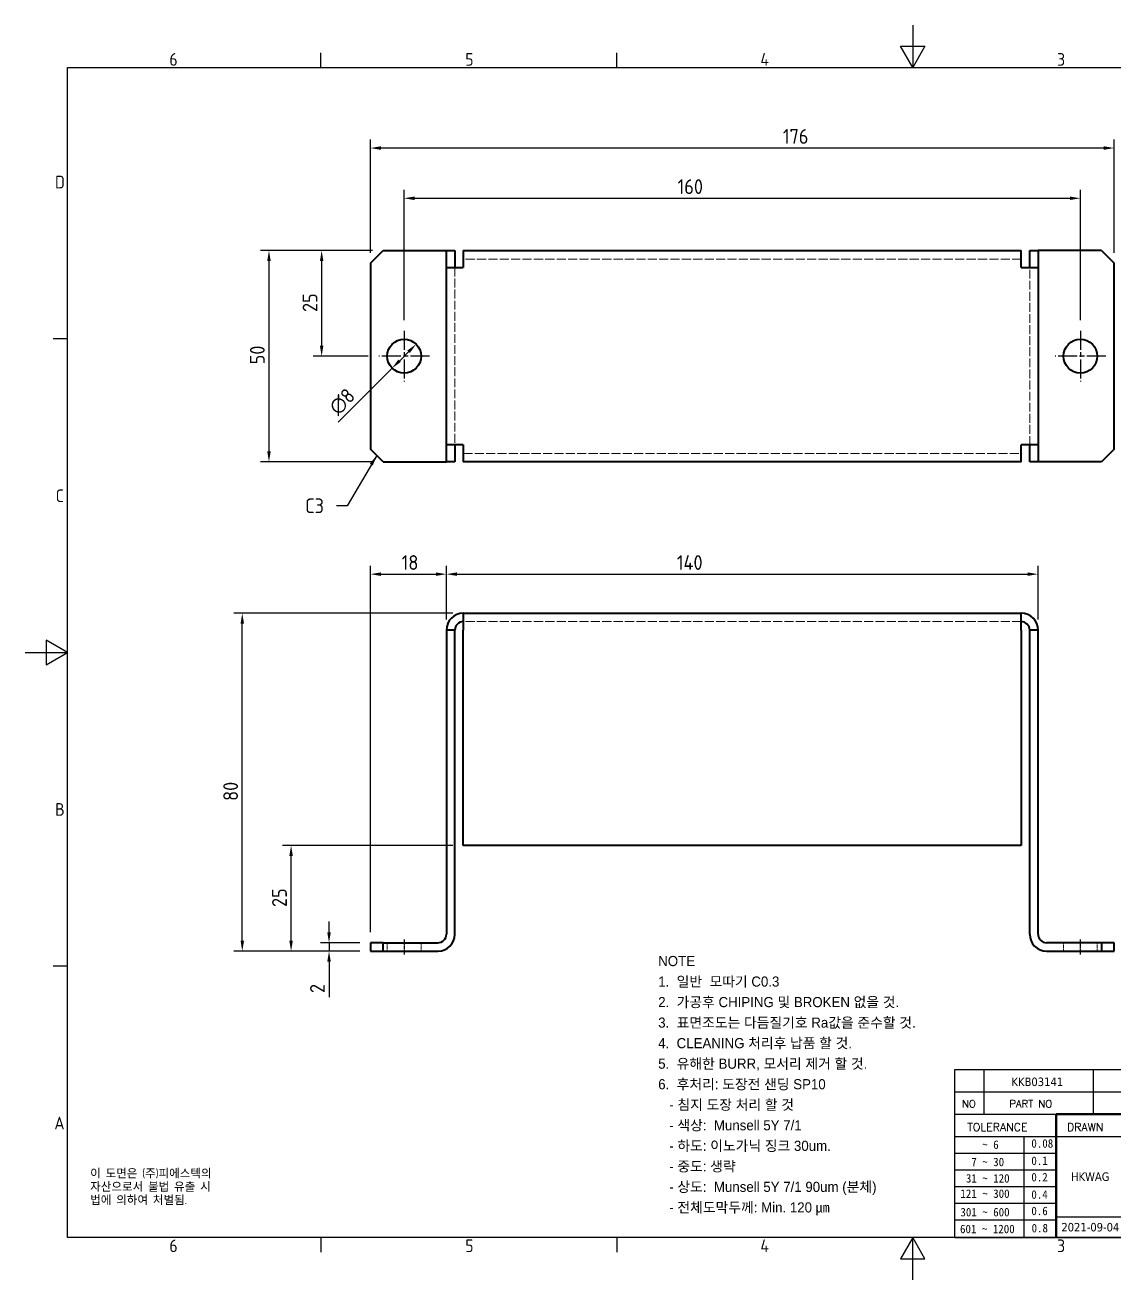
# Model space of a CAD drawing. Header units: millimetres. Extents: x 0 to 420, y 0 to 297.
# Drawn here: x 0 to 257.8, y 0 to 297 of the extents above; entities that cross this region are included whole.
import ezdxf
from ezdxf.enums import TextEntityAlignment as Align

# ---------------------------------------------------------------- set-up
doc = ezdxf.new("R2010")
doc.units = ezdxf.units.MM
doc.linetypes.add('CHAIN', pattern=[0.3543, 0.2362, -0.0295, 0.0591, -0.0295])
doc.linetypes.add('DASHED', pattern=[0.2067, 0.1654, -0.0413])
doc.layers.get('0').update_dxf_attribs({"color": 3, "lineweight": 25})
for name, color, linetype, lineweight in [('가려진 것(ISO)', 2, 'DASHED', 18), ('가시적인 것(ISO)', 3, 'Continuous', 40), ('경계(ISO)', 7, 'Continuous', 25), ('기호(ISO)', 5, 'Continuous', 25), ('제목(ISO)', 5, 'Continuous', 50), ('중심 표식(ISO)', 1, 'Continuous', 25), ('중심선(ISO)', 1, 'Continuous', 25), ('치수(ISO)', 2, 'Continuous', 25), ('해치(ISO)', 7, 'Continuous', 18)]:
    doc.layers.add(name, color=color, linetype=linetype, lineweight=lineweight)
doc.styles.add('HAN_291', font='')
doc.styles.add('HAN_370', font='', dxfattribs={"width": 2})
doc.styles.add('ISO Proportional', font='arial.ttf')
doc.styles.add('RC_284', font='ROMANC.shx')
doc.styles.add('RC_287', font='ROMANC.shx')
doc.styles.add('RC_292', font='ROMANC.shx')
doc.styles.add('ROMANT_294', font='romant.shx')
doc.styles.add('문자 텍스트_M2B', font='isocp.shx')
doc.styles.add('문자 텍스트_PSTEK_POSCO', font='isocp.shx')
doc.styles.add('치수 텍스트_PSTEK_POSCO', font='isocp.shx')
doc.styles.add('텍스트 스타일198', font='tahoma.ttf')
doc.styles.add('텍스트 스타일333', font='ROMANC.shx', dxfattribs={"width": 0.8})
doc.styles.get('HAN_291').set_extended_font_data('GulimChe')
doc.styles.get('HAN_370').set_extended_font_data('GulimChe')
doc.dimstyles.new('치수_PSTEK_POSCO', dxfattribs={"dimtxt": 3.5, "dimasz": 2.5, "dimexe": 2, "dimexo": 2.5, "dimgap": 1, "dimtad": 1, "dimrnd": 1e-08, "dimdsep": 46, "dimtxsty": '치수 텍스트_PSTEK_POSCO', "dimcen": 0.09, "dimdle": 10, "dimclrd": 7, "dimclre": 7, "dimclrt": 2, "dimadec": 1, "dimazin": 2, "dimtfac": 1, "dimtmove": 0, "dimatfit": 3, "dimfxl": 0, "dimtolj": 1, "dimlwd": -1, "dimlwe": -1, "dimarcsym": 0})
doc.dimstyles.new('치수_PSTEK_POSCO$7', dxfattribs={"dimtxt": 3.5, "dimasz": 2.5, "dimexe": 2, "dimexo": 2.5, "dimgap": 1, "dimtad": 1, "dimrnd": 1e-08, "dimdsep": 46, "dimtxsty": '치수 텍스트_PSTEK_POSCO', "dimcen": 0.09, "dimdle": 10, "dimclrd": 7, "dimclre": 7, "dimclrt": 2, "dimadec": 1, "dimazin": 2, "dimtfac": 1, "dimtmove": 0, "dimatfit": 3, "dimfxl": 0, "dimtolj": 1, "dimlwd": -1, "dimlwe": -1, "dimarcsym": 0})

# ---------------------------------------------------------------- blocks, each defined once
blk = doc.blocks.new('경계 Default Border')
at = {"layer": '경계(ISO)'}
for p, q in [((70, 287), (70, 290.4)), ((140, 287), (140, 290.4)), ((10, 222.75), (6.6, 222.75)), ((10, 74.25), (6.6, 74.25)), ((70, 10), (70, 6.6)), ((140, 10), (140, 6.6))]:
    blk.add_line(p, q, dxfattribs=at)
at = {"layer": '경계(ISO)', "flags": 128}
for points in [[(210, 297), (210, 287), (207.11, 292), (212.89, 292), (210, 287)], [(10, 10), (10, 287), (410, 287), (410, 10), (10, 10)], [(0, 148.5), (10, 148.5), (5, 151.39), (5, 145.61), (10, 148.5)], [(210, 0), (210, 10), (207.11, 5), (212.89, 5), (210, 10)]]:
    blk.add_lwpolyline(points, dxfattribs=at)
at = {"layer": '경계(ISO)', "color": 2, "char_height": 3, "attachment_point": 7, "style": '문자 텍스트_M2B'}
for s, insert in [('6', (34.14, 287.37)), ('5', (104.14, 287.37)), ('4', (173.97, 287.4)), ('3', (244.17, 287.37)), ('D', (7.08, 258.35)), ('C', (7.24, 184.1)), ('B', (7.08, 109.85)), ('A', (6.91, 35.62)), ('6', (34.14, 6.57)), ('5', (104.14, 6.57)), ('4', (173.97, 6.6)), ('3', (244.17, 6.57))]:
    blk.add_mtext(s, dxfattribs=dict(at, insert=insert))
blk = doc.blocks.new('제목 블록 PSTEK')
for color, points in [(252, [(317.22, 17.06), (322.03, 21.63), (322.28, 21.94), (317.05, 16.98), (318.75, 16.19), (316, 12.72), (316.34, 13), (318.92, 16.27)]), (5, [(321.62, 17.42), (319.53, 18.25), (322.45, 22.02), (317.22, 17.06), (318.92, 16.27), (316.17, 12.8)]), (1, [(324.48, 19.61), (325.24, 19.61), (325.24, 20.26), (321.23, 20.26), (321.23, 19.61), (321.98, 19.61), (321.98, 15.34), (324.48, 15.34)]), (252, [(321.98, 19.61), (321.4, 19.61), (321.4, 19.46), (321.98, 19.46)]), (252, [(324.66, 19.46), (325.42, 19.46), (325.42, 20.11), (325.24, 20.11), (325.24, 19.61), (324.48, 19.61), (324.48, 15.34), (322.16, 15.34), (322.16, 15.19), (324.66, 15.19)]), (1, [(329.23, 20.26), (325.66, 20.26), (325.66, 15.34), (329.36, 15.34), (329.36, 15.99), (328.11, 15.99), (328.11, 17.56), (329.23, 17.56), (329.23, 18.26), (328.11, 18.26), (328.11, 19.61), (329.23, 19.61)]), (252, [(328.29, 19.46), (329.41, 19.46), (329.41, 20.11), (329.23, 20.11), (329.23, 19.61), (328.11, 19.61), (328.11, 18.26), (328.29, 18.26)]), (252, [(328.29, 17.42), (329.41, 17.42), (329.41, 18.11), (329.23, 18.11), (329.23, 17.56), (328.11, 17.56), (328.11, 15.99), (328.29, 15.99)]), (1, [(332.33, 20.26), (329.86, 20.26), (329.86, 15.34), (332.33, 15.34), (332.33, 17.43), (333.07, 15.34), (335.49, 15.34), (334.25, 19.31), (335.44, 20.26), (334.31, 20.26), (332.33, 19)]), (252, [(332.51, 20.11), (332.33, 20.11), (332.33, 19), (332.51, 19.11)]), (252, [(335.62, 20.11), (335.25, 20.11), (334.25, 19.31), (335.49, 15.34), (333.2, 15.34), (333.25, 15.19), (335.66, 15.19), (334.43, 19.16)]), (252, [(329.54, 15.85), (329.36, 15.85), (329.36, 15.34), (325.83, 15.34), (325.83, 15.19), (329.54, 15.19)]), (252, [(332.51, 16.93), (332.33, 17.43), (332.33, 15.34), (330.04, 15.34), (330.04, 15.19), (332.51, 15.19)])]:
    blk.add_hatch(color=color).paths.add_polyline_path(points)
h = blk.add_hatch(color=1)
edge = h.paths.add_edge_path(flags=0)
edge.add_line((314.22, 19.61), (314.22, 17))
edge.add_line((314.22, 17), (314.35, 17))
edge.add_arc((314.35, 17.65), 0.651, 270, 360)
edge.add_line((315, 17.65), (315, 18.96))
edge.add_arc((314.35, 18.96), 0.651, 0, 90)
edge.add_line((314.35, 19.61), (314.22, 19.61))
edge = h.paths.add_edge_path()
edge.add_arc((314.98, 18.29), 1.97, 270, 450)
edge.add_line((314.98, 20.26), (311.77, 20.26))
edge.add_line((311.77, 20.26), (311.77, 15.34))
edge.add_line((311.77, 15.34), (314.22, 15.34))
edge.add_line((314.22, 15.34), (314.22, 16.32))
edge.add_line((314.22, 16.32), (314.98, 16.32))
h = blk.add_hatch(color=252)
edge = h.paths.add_edge_path()
edge.add_arc((314.98, 18.29), 1.97, 270, 406.8279)
edge.add_arc((315.16, 18.14), 1.97, -90, 53.561, ccw=False)
edge.add_line((315.16, 16.17), (314.4, 16.17))
edge.add_line((314.4, 16.17), (314.4, 15.19))
edge.add_line((314.4, 15.19), (311.94, 15.19))
edge.add_line((311.94, 15.19), (311.94, 15.34))
edge.add_line((311.94, 15.34), (314.22, 15.34))
edge.add_line((314.22, 15.34), (314.22, 16.32))
edge.add_line((314.22, 16.32), (314.98, 16.32))
h = blk.add_hatch(color=252)
edge = h.paths.add_edge_path()
edge.add_line((314.4, 19.46), (314.53, 19.46))
edge.add_arc((314.53, 18.81), 0.651, 60.4189, 90, ccw=False)
edge.add_arc((314.35, 18.96), 0.651, 39.9699, 90)
edge.add_line((314.35, 19.61), (314.22, 19.61))
edge.add_line((314.22, 19.61), (314.22, 17))
edge.add_line((314.22, 17), (314.35, 17))
edge.add_arc((314.35, 17.65), 0.651, 270, 274.6931)
edge.add_line((314.4, 17), (314.4, 19.46))
at = {"layer": '해치(ISO)', "true_color": 0x27d1fc}
h = blk.add_hatch(color=140, dxfattribs=at)
edge = h.paths.add_edge_path()
edge.add_ellipse((330.37, 20.16), major_axis=(9.1, 0), ratio=0.40699, start_angle=301.3098, end_angle=507.7437)
edge.add_ellipse((331.53, 20.46), major_axis=(-9.82, 0), ratio=0.39426, start_angle=111.5121, end_angle=334.4703, ccw=False)
edge.add_line((335.14, 16.86), (335.1, 16.99))
at = {"color": 180}
for p, q in [((182.48, 11.79), (182.48, 51.57)), ((182.48, 51.57), (372.48, 51.57)), ((189.27, 51.57), (189.27, 41.01)), ((215.22, 41.01), (215.22, 51.57)), ((280.88, 51.57), (280.88, 41.01)), ((310.09, 51.57), (310.09, 41.01)), ((316.9, 51.57), (316.9, 41.01)), ((338.46, 51.57), (338.46, 41.01)), ((372.48, 51.57), (372.48, 11.79)), ((182.48, 46.29), (372.48, 46.29)), ((182.48, 41.01), (206.45, 41.01)), ((222.94, 11.79), (222.94, 41.01)), ((239.43, 11.79), (239.43, 41.01)), ((255.92, 11.79), (255.92, 41.01)), ((268.69, 41.01), (268.69, 30.45)), ((280.88, 41.01), (280.88, 25.17)), ((310.09, 41.01), (310.09, 11.79)), ((182.48, 35.73), (206.45, 35.73)), ((198.86, 12.03), (198.86, 35.73)), ((206.45, 35.73), (372.48, 35.73)), ((182.48, 31.78), (206.45, 31.78)), ((255.92, 30.45), (372.48, 30.45)), ((182.48, 27.83), (206.45, 27.83)), ((182.48, 23.88), (206.45, 23.88)), ((255.92, 25.17), (372.48, 25.17)), ((268.69, 25.17), (268.69, 11.79)), ((182.48, 19.93), (206.45, 19.93)), ((255.92, 19.89), (310.09, 19.89)), ((182.48, 15.98), (206.45, 15.98)), ((206.45, 16.74), (255.92, 16.74)), ((182.48, 11.79), (372.48, 11.79))]:
    blk.add_line(p, q, dxfattribs=at)
at = {"color": 7, "lineweight": 50}
for p, q in [((206.45, 11.79), (206.45, 41.01)), ((206.45, 41.01), (372.48, 41.01))]:
    blk.add_line(p, q, dxfattribs=at)
at = {"color": 7}
for p, q in [((322.28, 21.94), (317.05, 16.98)), ((322.45, 22.02), (317.22, 17.06)), ((317.22, 17.06), (322.03, 21.63)), ((319.53, 18.25), (322.45, 22.02)), ((322.03, 21.63), (322.28, 21.94)), ((314.98, 20.26), (311.77, 20.26)), ((311.77, 20.26), (311.77, 15.34)), ((314.98, 20.26), (311.77, 20.26)), ((311.77, 20.26), (311.77, 15.34)), ((314.22, 17), (314.22, 19.61)), ((314.22, 19.61), (314.35, 19.61)), ((314.35, 19.61), (314.22, 19.61)), ((314.22, 19.61), (314.22, 17)), ((314.22, 17), (314.22, 19.61)), ((314.22, 19.61), (314.35, 19.61)), ((314.4, 19.46), (314.53, 19.46)), ((314.4, 17), (314.4, 19.46)), ((315, 18.96), (315, 17.65)), ((315, 18.96), (315, 17.65)), ((321.62, 17.42), (319.53, 18.25)), ((325.24, 20.26), (321.23, 20.26)), ((321.23, 20.26), (321.23, 19.61)), ((325.24, 20.26), (321.23, 20.26)), ((321.23, 20.26), (321.23, 19.61)), ((321.23, 19.61), (321.98, 19.61)), ((321.23, 19.61), (321.98, 19.61)), ((321.4, 19.61), (321.4, 19.46)), ((321.98, 19.61), (321.4, 19.61)), ((321.4, 19.46), (321.98, 19.46)), ((321.98, 19.61), (321.98, 15.34)), ((321.98, 19.46), (321.98, 19.61)), ((321.98, 19.61), (321.98, 15.34)), ((324.48, 19.61), (325.24, 19.61)), ((324.48, 15.34), (324.48, 19.61)), ((325.24, 19.61), (324.48, 19.61)), ((324.48, 19.61), (324.48, 15.34)), ((324.48, 19.61), (325.24, 19.61)), ((324.48, 15.34), (324.48, 19.61)), ((324.66, 19.46), (325.42, 19.46)), ((324.66, 15.19), (324.66, 19.46)), ((325.24, 19.61), (325.24, 20.26)), ((325.24, 19.61), (325.24, 20.26)), ((325.42, 20.11), (325.24, 20.11)), ((325.24, 20.11), (325.24, 19.61)), ((325.42, 19.46), (325.42, 20.11)), ((329.23, 20.26), (325.66, 20.26)), ((325.66, 20.26), (325.66, 15.34)), ((325.66, 20.26), (325.66, 15.34)), ((329.23, 20.26), (325.66, 20.26)), ((328.11, 18.26), (328.11, 19.61)), ((328.11, 19.61), (329.23, 19.61)), ((329.23, 19.61), (328.11, 19.61)), ((328.11, 19.61), (328.11, 18.26)), ((328.11, 18.26), (328.11, 19.61)), ((328.11, 19.61), (329.23, 19.61)), ((329.23, 18.26), (328.11, 18.26)), ((328.11, 18.26), (328.29, 18.26)), ((329.23, 18.26), (328.11, 18.26)), ((328.29, 18.26), (328.29, 19.46)), ((328.29, 19.46), (329.41, 19.46)), ((329.23, 19.61), (329.23, 20.26)), ((329.23, 19.61), (329.23, 20.26)), ((329.41, 20.11), (329.23, 20.11)), ((329.23, 20.11), (329.23, 19.61)), ((329.23, 17.56), (329.23, 18.26)), ((329.23, 17.56), (329.23, 18.26)), ((329.41, 18.11), (329.23, 18.11)), ((329.23, 18.11), (329.23, 17.56)), ((329.41, 19.46), (329.41, 20.11)), ((329.41, 17.42), (329.41, 18.11)), ((332.33, 20.26), (329.86, 20.26)), ((329.86, 20.26), (329.86, 15.34)), ((329.86, 20.26), (329.86, 15.34)), ((332.33, 20.26), (329.86, 20.26)), ((334.31, 20.26), (332.33, 19)), ((332.33, 19), (332.33, 20.26)), ((334.31, 20.26), (332.33, 19)), ((332.33, 19), (332.33, 20.26)), ((332.51, 20.11), (332.33, 20.11)), ((332.33, 20.11), (332.33, 19)), ((332.33, 19), (332.51, 19.11)), ((332.51, 19.11), (332.51, 20.11)), ((334.25, 19.31), (335.44, 20.26)), ((334.25, 19.31), (335.44, 20.26)), ((335.25, 20.11), (334.25, 19.31)), ((335.49, 15.34), (334.25, 19.31)), ((334.25, 19.31), (335.49, 15.34)), ((335.49, 15.34), (334.25, 19.31)), ((335.44, 20.26), (334.31, 20.26)), ((335.44, 20.26), (334.31, 20.26)), ((334.43, 19.16), (335.62, 20.11)), ((335.66, 15.19), (334.43, 19.16)), ((335.62, 20.11), (335.25, 20.11)), ((311.77, 15.34), (314.22, 15.34)), ((311.77, 15.34), (314.22, 15.34)), ((314.22, 15.34), (311.94, 15.34)), ((311.94, 15.34), (311.94, 15.19)), ((311.94, 15.19), (314.4, 15.19)), ((314.35, 17), (314.22, 17)), ((314.22, 17), (314.35, 17)), ((314.35, 17), (314.22, 17)), ((314.22, 16.32), (314.98, 16.32)), ((314.22, 15.34), (314.22, 16.32)), ((314.98, 16.32), (314.22, 16.32)), ((314.22, 16.32), (314.22, 15.34)), ((314.22, 16.32), (314.98, 16.32)), ((314.22, 15.34), (314.22, 16.32)), ((314.4, 16.17), (315.16, 16.17)), ((314.4, 15.19), (314.4, 16.17)), ((318.75, 16.19), (316, 12.72)), ((316.17, 12.8), (321.62, 17.42)), ((318.92, 16.27), (316.17, 12.8)), ((316.34, 13), (318.92, 16.27)), ((317.05, 16.98), (318.75, 16.19)), ((318.92, 16.27), (317.22, 17.06)), ((317.22, 17.06), (318.92, 16.27)), ((321.98, 15.34), (324.48, 15.34)), ((321.98, 15.34), (324.48, 15.34)), ((324.48, 15.34), (322.16, 15.34)), ((322.16, 15.34), (322.16, 15.19)), ((322.16, 15.19), (324.66, 15.19)), ((325.66, 15.34), (329.36, 15.34)), ((325.66, 15.34), (329.36, 15.34)), ((329.36, 15.34), (325.83, 15.34)), ((325.83, 15.34), (325.83, 15.19)), ((325.83, 15.19), (329.54, 15.19)), ((328.11, 17.56), (329.23, 17.56)), ((328.11, 15.99), (328.11, 17.56)), ((329.23, 17.56), (328.11, 17.56)), ((328.11, 17.56), (328.11, 15.99)), ((328.11, 17.56), (329.23, 17.56)), ((328.11, 15.99), (328.11, 17.56)), ((329.36, 15.99), (328.11, 15.99)), ((328.11, 15.99), (328.29, 15.99)), ((329.36, 15.99), (328.11, 15.99)), ((328.29, 15.99), (328.29, 17.42)), ((328.29, 17.42), (329.41, 17.42)), ((329.36, 15.34), (329.36, 15.99)), ((329.36, 15.34), (329.36, 15.99)), ((329.54, 15.85), (329.36, 15.85)), ((329.36, 15.85), (329.36, 15.34)), ((329.54, 15.19), (329.54, 15.85)), ((329.86, 15.34), (332.33, 15.34)), ((329.86, 15.34), (332.33, 15.34)), ((332.33, 15.34), (330.04, 15.34)), ((330.04, 15.34), (330.04, 15.19)), ((330.04, 15.19), (332.51, 15.19)), ((332.33, 17.43), (333.07, 15.34)), ((332.33, 15.34), (332.33, 17.43)), ((332.51, 16.93), (332.33, 17.43)), ((332.33, 17.43), (332.33, 15.34)), ((332.33, 17.43), (333.07, 15.34)), ((332.33, 15.34), (332.33, 17.43)), ((332.51, 15.19), (332.51, 16.93)), ((333.07, 15.34), (335.49, 15.34)), ((333.07, 15.34), (335.49, 15.34)), ((335.49, 15.34), (333.2, 15.34)), ((333.2, 15.34), (333.25, 15.19)), ((333.25, 15.19), (335.66, 15.19)), ((345.04, 17.5), (344.99, 17.69)), ((316, 12.72), (316.34, 13))]:
    blk.add_line(p, q, dxfattribs=at)
at = {"color": 5}
for p, q in [((322.45, 22.02), (317.22, 17.06)), ((319.53, 18.25), (322.45, 22.02)), ((321.62, 17.42), (319.53, 18.25)), ((316.17, 12.8), (321.62, 17.42)), ((318.92, 16.27), (316.17, 12.8)), ((317.22, 17.06), (318.92, 16.27))]:
    blk.add_line(p, q, dxfattribs=at)
at = {"color": 1}
for p, q in [((314.98, 20.26), (311.77, 20.26)), ((311.77, 20.26), (311.77, 15.34)), ((314.22, 17), (314.22, 19.61)), ((314.22, 19.61), (314.35, 19.61)), ((315, 18.96), (315, 17.65)), ((325.24, 20.26), (321.23, 20.26)), ((321.23, 20.26), (321.23, 19.61)), ((321.23, 19.61), (321.98, 19.61)), ((321.98, 19.61), (321.98, 15.34)), ((324.48, 19.61), (325.24, 19.61)), ((324.48, 15.34), (324.48, 19.61)), ((325.24, 19.61), (325.24, 20.26)), ((329.23, 20.26), (325.66, 20.26)), ((325.66, 20.26), (325.66, 15.34)), ((328.11, 18.26), (328.11, 19.61)), ((328.11, 19.61), (329.23, 19.61)), ((329.23, 18.26), (328.11, 18.26)), ((329.23, 19.61), (329.23, 20.26)), ((329.23, 17.56), (329.23, 18.26)), ((332.33, 20.26), (329.86, 20.26)), ((329.86, 20.26), (329.86, 15.34)), ((334.31, 20.26), (332.33, 19)), ((332.33, 19), (332.33, 20.26)), ((334.25, 19.31), (335.44, 20.26)), ((335.49, 15.34), (334.25, 19.31)), ((335.44, 20.26), (334.31, 20.26)), ((311.77, 15.34), (314.22, 15.34)), ((314.35, 17), (314.22, 17)), ((314.22, 16.32), (314.98, 16.32)), ((314.22, 15.34), (314.22, 16.32)), ((321.98, 15.34), (324.48, 15.34)), ((325.66, 15.34), (329.36, 15.34)), ((328.11, 17.56), (329.23, 17.56)), ((328.11, 15.99), (328.11, 17.56)), ((329.36, 15.99), (328.11, 15.99)), ((329.36, 15.34), (329.36, 15.99)), ((329.86, 15.34), (332.33, 15.34)), ((332.33, 17.43), (333.07, 15.34)), ((332.33, 15.34), (332.33, 17.43)), ((333.07, 15.34), (335.49, 15.34))]:
    blk.add_line(p, q, dxfattribs=at)
at = {"color": 7}
for centre, radius, start, end in [((314.35, 18.96), 0.651, 0, 90), ((314.35, 18.96), 0.651, 39.9699, 90), ((314.35, 18.96), 0.651, 0, 90), ((314.53, 18.81), 0.651, 60.4189, 90), ((314.98, 18.29), 1.97, 270, 90), ((314.98, 18.29), 1.97, 270, 90), ((314.98, 18.29), 1.97, 270, 46.8279), ((315.16, 18.14), 1.97, 270, 53.561), ((314.35, 17.65), 0.651, 270, 0), ((314.35, 17.65), 0.651, 270, 0), ((314.35, 17.65), 0.651, 270, 274.6931)]:
    blk.add_arc(centre, radius, start, end, dxfattribs=at)
at = {"color": 1}
for centre, radius, start, end in [((314.35, 18.96), 0.651, 0, 90), ((314.98, 18.29), 1.97, 270, 90), ((314.35, 17.65), 0.651, 270, 0)]:
    blk.add_arc(centre, radius, start, end, dxfattribs=at)
at = {"layer": '제목(ISO)', "lineweight": 18}
blk.add_line((182.48, 35.73), (182.48, 11.79), dxfattribs=at)
at = {"layer": '제목(ISO)'}
for p, q in [((322.28, 21.94), (317.05, 16.98)), ((322.45, 22.02), (317.22, 17.06)), ((317.22, 17.06), (322.03, 21.63)), ((319.53, 18.25), (322.45, 22.02)), ((322.03, 21.63), (322.28, 21.94)), ((314.98, 20.26), (311.77, 20.26)), ((311.77, 20.26), (311.77, 15.34)), ((314.22, 17), (314.22, 19.61)), ((314.22, 19.61), (314.35, 19.61)), ((314.35, 19.61), (314.22, 19.61)), ((314.22, 19.61), (314.22, 17)), ((314.4, 19.46), (314.53, 19.46)), ((314.4, 17), (314.4, 19.46)), ((315, 18.96), (315, 17.65)), ((321.62, 17.42), (319.53, 18.25)), ((325.24, 20.26), (321.23, 20.26)), ((321.23, 20.26), (321.23, 19.61)), ((321.23, 19.61), (321.98, 19.61)), ((321.98, 19.61), (321.4, 19.61)), ((321.4, 19.61), (321.4, 19.46)), ((321.4, 19.46), (321.98, 19.46)), ((321.98, 19.61), (321.98, 15.34)), ((321.98, 19.46), (321.98, 19.61)), ((324.48, 19.61), (325.24, 19.61)), ((324.48, 15.34), (324.48, 19.61)), ((325.24, 19.61), (324.48, 19.61)), ((324.48, 19.61), (324.48, 15.34)), ((324.66, 19.46), (325.42, 19.46)), ((324.66, 15.19), (324.66, 19.46)), ((325.24, 19.61), (325.24, 20.26)), ((325.42, 20.11), (325.24, 20.11)), ((325.24, 20.11), (325.24, 19.61)), ((325.42, 19.46), (325.42, 20.11)), ((329.23, 20.26), (325.66, 20.26)), ((325.66, 20.26), (325.66, 15.34)), ((328.11, 18.26), (328.11, 19.61)), ((328.11, 19.61), (329.23, 19.61)), ((329.23, 19.61), (328.11, 19.61)), ((328.11, 19.61), (328.11, 18.26)), ((329.23, 18.26), (328.11, 18.26)), ((328.11, 18.26), (328.29, 18.26)), ((328.29, 19.46), (329.41, 19.46)), ((328.29, 18.26), (328.29, 19.46)), ((329.23, 19.61), (329.23, 20.26)), ((329.41, 20.11), (329.23, 20.11)), ((329.23, 20.11), (329.23, 19.61)), ((329.23, 17.56), (329.23, 18.26)), ((329.41, 18.11), (329.23, 18.11)), ((329.23, 18.11), (329.23, 17.56)), ((329.41, 19.46), (329.41, 20.11)), ((329.41, 17.42), (329.41, 18.11)), ((332.33, 20.26), (329.86, 20.26)), ((329.86, 20.26), (329.86, 15.34)), ((334.31, 20.26), (332.33, 19)), ((332.33, 19), (332.33, 20.26)), ((332.51, 20.11), (332.33, 20.11)), ((332.33, 20.11), (332.33, 19)), ((332.33, 19), (332.51, 19.11)), ((332.51, 19.11), (332.51, 20.11)), ((334.25, 19.31), (335.44, 20.26)), ((335.25, 20.11), (334.25, 19.31)), ((335.49, 15.34), (334.25, 19.31)), ((334.25, 19.31), (335.49, 15.34)), ((335.44, 20.26), (334.31, 20.26)), ((334.43, 19.16), (335.62, 20.11)), ((335.66, 15.19), (334.43, 19.16)), ((335.62, 20.11), (335.25, 20.11)), ((311.77, 15.34), (314.22, 15.34)), ((314.22, 15.34), (311.94, 15.34)), ((311.94, 15.34), (311.94, 15.19)), ((311.94, 15.19), (314.4, 15.19)), ((314.35, 17), (314.22, 17)), ((314.22, 17), (314.35, 17)), ((314.22, 15.34), (314.22, 16.32)), ((314.22, 16.32), (314.98, 16.32)), ((314.98, 16.32), (314.22, 16.32)), ((314.22, 16.32), (314.22, 15.34)), ((314.4, 15.19), (314.4, 16.17)), ((314.4, 16.17), (315.16, 16.17)), ((318.75, 16.19), (316, 12.72)), ((316.17, 12.8), (321.62, 17.42)), ((318.92, 16.27), (316.17, 12.8)), ((316.34, 13), (318.92, 16.27)), ((317.05, 16.98), (318.75, 16.19)), ((317.22, 17.06), (318.92, 16.27)), ((318.92, 16.27), (317.22, 17.06)), ((321.98, 15.34), (324.48, 15.34)), ((324.48, 15.34), (322.16, 15.34)), ((322.16, 15.34), (322.16, 15.19)), ((322.16, 15.19), (324.66, 15.19)), ((325.66, 15.34), (329.36, 15.34)), ((329.36, 15.34), (325.83, 15.34)), ((325.83, 15.34), (325.83, 15.19)), ((325.83, 15.19), (329.54, 15.19)), ((328.11, 15.99), (328.11, 17.56)), ((328.11, 17.56), (329.23, 17.56)), ((329.23, 17.56), (328.11, 17.56)), ((328.11, 17.56), (328.11, 15.99)), ((329.36, 15.99), (328.11, 15.99)), ((328.11, 15.99), (328.29, 15.99)), ((328.29, 17.42), (329.41, 17.42)), ((328.29, 15.99), (328.29, 17.42)), ((329.36, 15.34), (329.36, 15.99)), ((329.54, 15.85), (329.36, 15.85)), ((329.36, 15.85), (329.36, 15.34)), ((329.54, 15.19), (329.54, 15.85)), ((329.86, 15.34), (332.33, 15.34)), ((332.33, 15.34), (330.04, 15.34)), ((330.04, 15.34), (330.04, 15.19)), ((330.04, 15.19), (332.51, 15.19)), ((332.33, 15.34), (332.33, 17.43)), ((332.33, 17.43), (333.07, 15.34)), ((332.51, 16.93), (332.33, 17.43)), ((332.33, 17.43), (332.33, 15.34)), ((332.51, 15.19), (332.51, 16.93)), ((333.07, 15.34), (335.49, 15.34)), ((335.49, 15.34), (333.2, 15.34)), ((333.2, 15.34), (333.25, 15.19)), ((333.25, 15.19), (335.66, 15.19)), ((316, 12.72), (316.34, 13))]:
    blk.add_line(p, q, dxfattribs=at)
at = {"layer": '제목(ISO)', "color": 4}
blk.add_line((335.14, 16.86), (335.1, 16.99), dxfattribs=at)
at = {"layer": '제목(ISO)'}
for centre, radius, start, end in [((314.35, 18.96), 0.651, 0, 90), ((314.35, 18.96), 0.651, 39.9699, 90), ((314.53, 18.81), 0.651, 60.4189, 90), ((314.98, 18.29), 1.97, 46.8279, 90), ((314.98, 18.29), 1.97, 270, 46.8279), ((314.98, 18.29), 1.97, 270, 46.8279), ((315.16, 18.14), 1.97, 270, 53.561), ((314.35, 17.65), 0.651, 270, 0), ((314.35, 17.65), 0.651, 270, 274.6931)]:
    blk.add_arc(centre, radius, start, end, dxfattribs=at)
at = {"layer": '제목(ISO)', "color": 4}
for centre, major_axis, ratio, start_param, end_param in [((331.53, 20.46), (9.82, 0), 0.39426, 5.087845, 8.9792), ((330.37, 20.16), (9.1, 0), 0.40699, 5.258849, 8.861799)]:
    blk.add_ellipse(centre, major_axis=major_axis, ratio=ratio, start_param=start_param, end_param=end_param, dxfattribs=at)
at = {"color": 2}
for s, height, style, p in [('COLOR/FINISH', 1.7424, 'RC_284', (317.77, 42.62)), ('NO', 1.742, 'RC_284', (184.14, 42.62)), ('PART NO', 1.742, 'RC_284', (195.34, 42.62)), ('DESCRIPTION', 1.7424, 'RC_284', (240.4, 42.62)), ("Q'TY", 1.742, 'RC_284', (310.14, 42.62)), ('REMARK', 1.742, 'RC_284', (348.35, 42.62)), (' TOLERANCE', 1.9, 'RC_287', (184.09, 37.01)), ('DRAWN', 1.9, 'RC_287', (208.98, 37.01)), ('CHECKED', 1.9, 'RC_287', (223.69, 37.01)), ('APPROVED', 1.9, 'RC_287', (239.78, 37.01)), ('UNIT', 1.742, 'RC_284', (259.17, 37.34)), ('SCALE', 1.742, 'RC_284', (270.29, 37.34)), ('MODEL NAME', 2.178, 'RC_292', (284.1, 37.25)), ('    ~ 6', 2, 'HAN_291', (183.77, 32.82)), ('0.08', 2, 'HAN_291', (200.55, 33.1)), ('mm', 1.742, 'RC_284', (259.65, 32.35)), ('PART NAME', 2.178, 'RC_292', (285.14, 32.03)), ('  7 ~ 30', 2, 'HAN_291', (183.77, 28.71)), ('0.1', 2, 'HAN_291', (200.55, 28.99)), (' 31 ~ 120', 2, 'HAN_291', (183.77, 24.83)), ('0.2', 2, 'HAN_291', (200.55, 25.11)), (' DWG NO.', 2.178, 'RC_292', (284.81, 26.75)), ('121 ~ 300', 2, 'HAN_291', (183.77, 21.21)), ('0.4', 2, 'HAN_291', (200.55, 21)), ('SIZE', 1.742, 'RC_284', (259.17, 21.69)), ('REFERENCE', 2.178, 'RC_292', (278.27, 21.43)), ('301 ~ 600', 2, 'HAN_291', (183.77, 16.83)), ('0.6', 2, 'HAN_291', (200.55, 17.12)), ('0.8', 2, 'HAN_291', (200.61, 13.06)), ('601 ~ 1200', 2, 'HAN_291', (183.68, 12.85))]:
    blk.add_text(s, height=height, dxfattribs=dict(at, style=style)).set_placement(p)
at = {"color": 2, "style": 'RC_284'}
blk.add_text('MATERIAL', height=1.742, dxfattribs=at).set_placement((295.48, 43.65), align=Align.MIDDLE_CENTER)
at = {"color": 7, "style": '텍스트 스타일333', "width": 0.8}
blk.add_text('N/S', height=2, dxfattribs=at).set_placement((274.78, 33.09), align=Align.MIDDLE_CENTER)
at = {"color": 2, "style": '텍스트 스타일333', "width": 0.8}
blk.add_text('3rd ANGLE PROJ.', height=2, dxfattribs=at).set_placement((256.84, 26.76))
at = {"color": 7, "style": 'ROMANT_294'}
for s, p in [('POWER', (342.83, 20.97)), ('SYSTEM', (342.83, 17.33)), ('TECHNOLOGY', (342.83, 13.57))]:
    blk.add_text(s, height=2.7, dxfattribs=at).set_placement(p)
at = {"color": 7, "insert": (320.85, 14.21), "char_height": 1.4, "attachment_point": 1, "line_spacing_factor": 0.332, "style": 'HAN_370'}
blk.add_mtext('\\fHY견고딕|b0|i0;\\H1.4000;피에스텍', dxfattribs=at)
at = {"layer": '제목(ISO)', "color": 7, "style": '텍스트 스타일198'}
for tag, p in [('부품_번호_001', (195.85, 47.68)), ('설명_001', (232.85, 47.92)), ('재질_001', (291.7, 47.93)), ("3._Q'TY_001", (312.71, 47.92)), ('4._COLOR_001', (316.19, 48.1)), ('질량\\P3;_001', (350.3, 48.16)), ('1._MODEL_NAME_001', (325.27, 37.52)), ('제목_001', (337.02, 32.12)), ('설계자_001', (209.94, 25.23)), ('점검자_001', (226.43, 25.23)), ('부품_번호_001', (334.51, 26.81)), ('프로젝트_001', (270.08, 16.71)), ('작성_날짜_001', (207.65, 13.27)), ('시트_크기_001', (260.81, 14.84)), ('프로젝트_002', (274.9, 13.28))]:
    blk.add_attdef(tag, p, '', height=2, dxfattribs=at)
for tag, p in [('엔지니어링_승인자', (247.67, 26.23)), ('점검_날짜', (231.18, 14.27)), ('엔지니어링_승인_날짜', (247.67, 14.27))]:
    blk.add_attdef(tag, text='', height=2, dxfattribs=at).set_placement(p, align=Align.MIDDLE_CENTER)
blk = doc.blocks.new('*D22')
at = {"layer": 'Defpoints', "color": 0, "transparency": 16777216}
for p in [(249.68, 256.01), (89.68, 224.63), (249.68, 224.63)]:
    blk.add_point(p, dxfattribs=at)
at = {"layer": '치수(ISO)', "color": 7, "transparency": 16777216}
for p, q in [((89.68, 227.13), (89.68, 258.01)), ((92.18, 256.01), (247.18, 256.01)), ((249.68, 227.13), (249.68, 258.01))]:
    blk.add_line(p, q, dxfattribs=at)
for points in [[(92.18, 256.43), (92.18, 255.59), (89.68, 256.01)], [(247.18, 256.43), (247.18, 255.59), (249.68, 256.01)]]:
    blk.add_solid(points, dxfattribs=at)
at = {"layer": '치수(ISO)', "color": 2, "transparency": 16777216, "insert": (154.38, 258.76), "char_height": 3.5, "attachment_point": 4, "style": '치수 텍스트_PSTEK_POSCO'}
blk.add_mtext('\\A1;160', dxfattribs=at)
blk = doc.blocks.new('*D23')
at = {"layer": 'Defpoints', "color": 0, "transparency": 16777216}
for p in [(239.68, 167.04), (99.68, 153.8), (239.68, 153.8)]:
    blk.add_point(p, dxfattribs=at)
at = {"layer": '치수(ISO)', "color": 7, "transparency": 16777216}
for p, q in [((99.68, 156.3), (99.68, 169.04)), ((102.18, 167.04), (237.18, 167.04)), ((239.68, 156.3), (239.68, 169.04))]:
    blk.add_line(p, q, dxfattribs=at)
for points in [[(102.18, 167.46), (102.18, 166.63), (99.68, 167.04)], [(237.18, 167.46), (237.18, 166.63), (239.68, 167.04)]]:
    blk.add_solid(points, dxfattribs=at)
at = {"layer": '치수(ISO)', "color": 2, "transparency": 16777216, "insert": (154.2, 169.79), "char_height": 3.5, "attachment_point": 4, "style": '치수 텍스트_PSTEK_POSCO'}
blk.add_mtext('\\A1;140', dxfattribs=at)
blk = doc.blocks.new('*D24')
at = {"layer": 'Defpoints', "color": 0, "transparency": 16777216}
for p in [(81.68, 267.9), (81.68, 240.63), (257.68, 240.63)]:
    blk.add_point(p, dxfattribs=at)
at = {"layer": '치수(ISO)', "color": 7, "transparency": 16777216}
for p, q in [((81.68, 243.13), (81.68, 269.9)), ((255.18, 267.9), (84.18, 267.9)), ((257.68, 243.13), (257.68, 269.9))]:
    blk.add_line(p, q, dxfattribs=at)
for points in [[(84.18, 268.32), (84.18, 267.48), (81.68, 267.9)], [(255.18, 268.32), (255.18, 267.48), (257.68, 267.9)]]:
    blk.add_solid(points, dxfattribs=at)
at = {"layer": '치수(ISO)', "color": 2, "transparency": 16777216, "insert": (179.29, 270.65), "char_height": 3.5, "attachment_point": 4, "style": '치수 텍스트_PSTEK_POSCO'}
blk.add_mtext('\\A1;176', dxfattribs=at)
blk = doc.blocks.new('*D25')
at = {"layer": 'Defpoints', "color": 0, "transparency": 16777216}
for p in [(84.68, 243.63), (70.16, 218.63), (83.68, 218.63)]:
    blk.add_point(p, dxfattribs=at)
at = {"layer": '치수(ISO)', "color": 7, "transparency": 16777216}
for p, q in [((82.18, 243.63), (68.16, 243.63)), ((70.16, 241.13), (70.16, 221.13)), ((81.18, 218.63), (68.16, 218.63))]:
    blk.add_line(p, q, dxfattribs=at)
for points in [[(69.75, 241.13), (70.58, 241.13), (70.16, 243.63)], [(69.75, 221.13), (70.58, 221.13), (70.16, 218.63)]]:
    blk.add_solid(points, dxfattribs=at)
at = {"layer": '치수(ISO)', "color": 2, "transparency": 16777216, "insert": (67.41, 229.09), "char_height": 3.5, "attachment_point": 4, "rotation": 90, "style": '치수 텍스트_PSTEK_POSCO'}
blk.add_mtext('\\A1;25', dxfattribs=at)
blk = doc.blocks.new('*D26')
at = {"layer": 'Defpoints', "color": 0, "transparency": 16777216}
for p in [(84.68, 243.63), (57.7, 193.63), (84.68, 193.63)]:
    blk.add_point(p, dxfattribs=at)
at = {"layer": '치수(ISO)', "color": 7, "transparency": 16777216}
for p, q in [((82.18, 243.63), (55.7, 243.63)), ((57.7, 241.13), (57.7, 196.13)), ((82.18, 193.63), (55.7, 193.63))]:
    blk.add_line(p, q, dxfattribs=at)
for points in [[(57.28, 241.13), (58.12, 241.13), (57.7, 243.63)], [(57.28, 196.13), (58.12, 196.13), (57.7, 193.63)]]:
    blk.add_solid(points, dxfattribs=at)
at = {"layer": '치수(ISO)', "color": 2, "transparency": 16777216, "insert": (54.95, 216.71), "char_height": 3.5, "attachment_point": 4, "rotation": 90, "style": '치수 텍스트_PSTEK_POSCO'}
blk.add_mtext('\\A1;50', dxfattribs=at)
blk = doc.blocks.new('*D27')
at = {"layer": 'Defpoints', "color": 0, "transparency": 16777216}
for p in [(92.51, 221.46), (86.85, 215.81)]:
    blk.add_point(p, dxfattribs=at)
at = {"layer": '치수(ISO)', "color": 7, "transparency": 16777216}
for p, q in [((90.74, 219.7), (88.62, 217.57)), ((86.85, 215.81), (74.06, 203.01))]:
    blk.add_line(p, q, dxfattribs=at)
for points in [[(90.45, 219.99), (91.03, 219.4), (92.51, 221.46)], [(88.32, 217.87), (88.91, 217.28), (86.85, 215.81)]]:
    blk.add_solid(points, dxfattribs=at)
at = {"layer": '치수(ISO)', "color": 2, "transparency": 16777216, "insert": (72.82, 205.67), "char_height": 3.5, "attachment_point": 4, "rotation": 45, "style": '치수 텍스트_PSTEK_POSCO'}
blk.add_mtext('\\A1;∅8', dxfattribs=at)
blk = doc.blocks.new('*D28')
at = {"layer": 'Defpoints', "color": 0, "transparency": 16777216}
for p in [(99.68, 167.04), (99.68, 153.8), (81.68, 79.8)]:
    blk.add_point(p, dxfattribs=at)
at = {"layer": '치수(ISO)', "color": 7, "transparency": 16777216}
for p, q in [((81.68, 82.3), (81.68, 169.04)), ((84.18, 167.04), (97.18, 167.04)), ((99.68, 156.3), (99.68, 169.04))]:
    blk.add_line(p, q, dxfattribs=at)
for points in [[(84.18, 167.46), (84.18, 166.63), (81.68, 167.04)], [(97.18, 167.46), (97.18, 166.63), (99.68, 167.04)]]:
    blk.add_solid(points, dxfattribs=at)
at = {"layer": '치수(ISO)', "color": 2, "transparency": 16777216, "insert": (89.1, 169.79), "char_height": 3.5, "attachment_point": 4, "style": '치수 텍스트_PSTEK_POSCO'}
blk.add_mtext('\\A1;18', dxfattribs=at)
blk = doc.blocks.new('*D29')
at = {"layer": 'Defpoints', "color": 0, "transparency": 16777216}
for p in [(71.91, 79.8), (81.68, 79.8), (81.68, 77.8)]:
    blk.add_point(p, dxfattribs=at)
at = {"layer": '치수(ISO)', "color": 7, "transparency": 16777216}
for p, q in [((71.91, 82.3), (71.91, 84.8)), ((79.18, 79.8), (69.91, 79.8)), ((79.18, 77.8), (69.91, 77.8)), ((71.91, 79.8), (71.91, 77.8)), ((71.91, 75.3), (71.91, 66.89))]:
    blk.add_line(p, q, dxfattribs=at)
for points in [[(71.49, 82.3), (72.33, 82.3), (71.91, 79.8)], [(71.49, 75.3), (72.33, 75.3), (71.91, 77.8)]]:
    blk.add_solid(points, dxfattribs=at)
at = {"layer": '치수(ISO)', "color": 2, "transparency": 16777216, "insert": (69.16, 67.89), "char_height": 3.5, "attachment_point": 4, "rotation": 90, "style": '치수 텍스트_PSTEK_POSCO'}
blk.add_mtext('\\A1;2', dxfattribs=at)
blk = doc.blocks.new('*D30')
at = {"layer": 'Defpoints', "color": 0, "transparency": 16777216}
for p in [(62.93, 102.8), (103.68, 102.8), (81.68, 77.8)]:
    blk.add_point(p, dxfattribs=at)
at = {"layer": '치수(ISO)', "color": 7, "transparency": 16777216}
for p, q in [((101.18, 102.8), (60.93, 102.8)), ((62.93, 80.3), (62.93, 100.3)), ((79.18, 77.8), (60.93, 77.8))]:
    blk.add_line(p, q, dxfattribs=at)
for points in [[(62.51, 100.3), (63.35, 100.3), (62.93, 102.8)], [(62.51, 80.3), (63.35, 80.3), (62.93, 77.8)]]:
    blk.add_solid(points, dxfattribs=at)
at = {"layer": '치수(ISO)', "color": 2, "transparency": 16777216, "insert": (60.18, 88.26), "char_height": 3.5, "attachment_point": 4, "rotation": 90, "style": '치수 텍스트_PSTEK_POSCO'}
blk.add_mtext('\\A1;25', dxfattribs=at)
blk = doc.blocks.new('*D31')
at = {"layer": 'Defpoints', "color": 0, "transparency": 16777216}
for p in [(51.38, 157.8), (103.68, 157.8), (81.68, 77.8)]:
    blk.add_point(p, dxfattribs=at)
at = {"layer": '치수(ISO)', "color": 7, "transparency": 16777216}
for p, q in [((101.18, 157.8), (49.38, 157.8)), ((51.38, 80.3), (51.38, 155.3)), ((79.18, 77.8), (49.38, 77.8))]:
    blk.add_line(p, q, dxfattribs=at)
for points in [[(50.97, 155.3), (51.8, 155.3), (51.38, 157.8)], [(50.97, 80.3), (51.8, 80.3), (51.38, 77.8)]]:
    blk.add_solid(points, dxfattribs=at)
at = {"layer": '치수(ISO)', "color": 2, "transparency": 16777216, "insert": (48.63, 113.37), "char_height": 3.5, "attachment_point": 4, "rotation": 90, "style": '치수 텍스트_PSTEK_POSCO'}
blk.add_mtext('\\A1;80', dxfattribs=at)
blk = doc.blocks.new('주석-판금')
at = {"layer": '기호(ISO)', "color": 2, "insert": (-40.78, 38.07), "char_height": 3, "width": 116.6778, "attachment_point": 1, "line_spacing_factor": 1.214607, "style": 'ISO Proportional'}
blk.add_mtext('\\f굴림|b0|i0;\\H3.0000;NOTE\\P1.  일반  모따기 C0.3\\P2.  가공후 CHIPING 및 BROKEN 없을 것.\\P3.  표면조도는 다듬질기호 Ra값을 준수할 것.\\P4.  CLEANING 처리후 납품 할 것.\\P5.  유해한 BURR, 모서리 제거 할 것.\\P6.  후처리: 도장전 샌딩 SP10\\P   - 침지 도장 처리 할 것\\P   - 색상:\\f굴림|b0|i0;\\H3.0000;  Munsell 5Y 7/1\\P\\f굴림|b0|i0;\\H3.0000;   - 하도: 이노가닉 징크 30um.\\P   - 중도: 생략\\P   - 상도:  Munsell 5Y 7/1 90um (분체)\\P   - 전체도막두께: Min. 120 ㎛ ', dxfattribs=at)

msp = doc.modelspace()

# ---------------------------------------------------------------- linework, layer by layer
at = {"layer": '가려진 것(ISO)', "ltscale": 13.032789}
for p, q in [((235.6795, 241.6345), (103.6795, 241.6345)), ((103.6795, 195.6345), (235.6795, 195.6345)), ((235.6795, 155.8013), (103.6795, 155.8013))]:
    msp.add_line(p, q, dxfattribs=at)
at = {"layer": '가려진 것(ISO)', "ltscale": 12.699565}
for p, q in [((101.6795, 239.6345), (101.6795, 197.6345)), ((237.6795, 197.6345), (237.6795, 239.6345))]:
    msp.add_line(p, q, dxfattribs=at)
at = {"layer": '가려진 것(ISO)', "ltscale": 3.809293}
for p, q in [((85.6795, 79.8013), (85.6795, 77.8013)), ((93.6795, 79.8013), (93.6795, 77.8013)), ((245.6795, 77.8013), (245.6795, 79.8013)), ((253.6795, 77.8013), (253.6795, 79.8013))]:
    msp.add_line(p, q, dxfattribs=at)
at = {"layer": '가시적인 것(ISO)'}
for p, q in [((81.6795, 240.6345), (84.6795, 243.6345)), ((84.6795, 243.6345), (97.6795, 243.6345)), ((97.6795, 243.6345), (99.6795, 243.6345)), ((99.6795, 243.6345), (101.6795, 243.6345)), ((99.6795, 239.6345), (99.6795, 243.6345)), ((101.6795, 243.6345), (101.6795, 239.6345)), ((103.6795, 243.6345), (235.6795, 243.6345)), ((103.6795, 243.6345), (103.6795, 239.6345)), ((235.6795, 239.6345), (235.6795, 243.6345)), ((237.6795, 243.6345), (239.6795, 243.6345)), ((237.6795, 239.6345), (237.6795, 243.6345)), ((239.6795, 243.6345), (239.6795, 239.6345)), ((241.6795, 243.6345), (239.6795, 243.6345)), ((254.6795, 243.6345), (241.6795, 243.6345)), ((254.6795, 243.6345), (257.6795, 240.6345)), ((81.6795, 240.6345), (81.6795, 196.6345)), ((257.6795, 196.6345), (257.6795, 240.6345)), ((99.6795, 239.6345), (103.6795, 239.6345)), ((99.6795, 197.6345), (99.6795, 239.6345)), ((235.6795, 239.6345), (239.6795, 239.6345)), ((239.6795, 239.6345), (239.6795, 197.6345)), ((84.6795, 193.6345), (81.6795, 196.6345)), ((99.6795, 193.6345), (99.6795, 197.6345)), ((103.6795, 197.6345), (99.6795, 197.6345)), ((101.6795, 197.6345), (101.6795, 193.6345)), ((103.6795, 197.6345), (103.6795, 193.6345)), ((235.6795, 193.6345), (235.6795, 197.6345)), ((239.6795, 197.6345), (235.6795, 197.6345)), ((237.6795, 193.6345), (237.6795, 197.6345)), ((239.6795, 197.6345), (239.6795, 193.6345)), ((257.6795, 196.6345), (254.6795, 193.6345)), ((84.6795, 193.6345), (97.6795, 193.6345)), ((97.6795, 193.6345), (99.6795, 193.6345)), ((101.6795, 193.6345), (99.6795, 193.6345)), ((235.6795, 193.6345), (103.6795, 193.6345)), ((239.6795, 193.6345), (237.6795, 193.6345)), ((241.6795, 193.6345), (239.6795, 193.6345)), ((254.6795, 193.6345), (241.6795, 193.6345)), ((103.6795, 157.8013), (235.6795, 157.8013)), ((103.6795, 157.8013), (103.6795, 153.8013)), ((235.6795, 153.8013), (235.6795, 157.8013)), ((101.6795, 153.8013), (99.6795, 153.8013)), ((99.6795, 153.8013), (99.6795, 81.8013)), ((101.6795, 81.8013), (101.6795, 153.8013)), ((103.6795, 102.8013), (103.6795, 153.8013)), ((235.6795, 153.8013), (235.6795, 102.8013)), ((239.6795, 153.8013), (237.6795, 153.8013)), ((237.6795, 81.8013), (237.6795, 153.8013)), ((239.6795, 81.8013), (239.6795, 153.8013)), ((235.6795, 102.8013), (103.6795, 102.8013)), ((84.6795, 79.8013), (81.6795, 79.8013)), ((81.6795, 79.8013), (81.6795, 77.8013)), ((81.6795, 77.8013), (84.6795, 77.8013)), ((84.6795, 77.8013), (84.6795, 79.8013)), ((84.6795, 79.8013), (97.6795, 79.8013)), ((84.6795, 77.8013), (97.6795, 77.8013)), ((254.6795, 79.8013), (241.6795, 79.8013)), ((241.6795, 77.8013), (254.6795, 77.8013)), ((257.6795, 79.8013), (254.6795, 79.8013)), ((254.6795, 79.8013), (254.6795, 77.8013)), ((254.6795, 77.8013), (257.6795, 77.8013)), ((257.6795, 77.8013), (257.6795, 79.8013))]:
    msp.add_line(p, q, dxfattribs=at)
for centre in [(89.6795, 218.6345), (249.6795, 218.6345)]:
    msp.add_circle(centre, 4, dxfattribs=at)
for centre, radius, start, end in [((103.6795, 153.8013), 4, 90, 180), ((235.6795, 153.8013), 4, 0, 90), ((103.6795, 153.8013), 2, 90, 180), ((235.6795, 153.8013), 2, 0, 90), ((97.6795, 81.8013), 4, 270, 0), ((97.6795, 81.8013), 2, 270, 0), ((241.6795, 81.8013), 4, 180, 270), ((241.6795, 81.8013), 2, 180, 270)]:
    msp.add_arc(centre, radius, start, end, dxfattribs=at)
at = {"layer": '중심 표식(ISO)', "linetype": 'CHAIN', "ltscale": 19.051651}
for p, q in [((89.6795, 224.6345), (89.6795, 212.6345)), ((249.6795, 224.6345), (249.6795, 212.6345)), ((95.6795, 218.6345), (83.6795, 218.6345)), ((255.6795, 218.6345), (243.6795, 218.6345))]:
    msp.add_line(p, q, dxfattribs=at)
at = {"layer": '중심선(ISO)', "linetype": 'CHAIN', "ltscale": 3.889126}
for p, q in [((89.6795, 80.5513), (89.6795, 77.0513)), ((249.6795, 77.0513), (249.6795, 80.5513))]:
    msp.add_line(p, q, dxfattribs=at)

# ---------------------------------------------------------------- block references
msp.add_blockref('경계 Default Border', (0, 0))
at = {"xscale": 0.8, "yscale": 0.8, "zscale": 0.8}
msp.add_blockref('주석-판금', (182.4146, 46.2192), dxfattribs=at)
ref = msp.add_blockref('제목 블록 PSTEK', (37.5242, -1.791))
ref.add_attrib('설계자_001', 'HKWAG', (247.4638, 23.4435), dxfattribs={"layer": '제목(ISO)', "color": 7, "height": 2, "style": '텍스트 스타일198'})
ref.add_attrib('점검자_001', 'HKWAG', (263.9525, 23.4435), dxfattribs={"layer": '제목(ISO)', "color": 7, "height": 2, "style": '텍스트 스타일198'})
ref.add_attrib('프로젝트_001', '2021_컨버터_DC 105kW 집진기', (307.6006, 14.9179), dxfattribs={"layer": '제목(ISO)', "color": 7, "height": 2, "style": '텍스트 스타일198'})
ref.add_attrib('4._COLOR_001', 'Munsell No. 5Y 7/1', (353.7131, 46.3068), dxfattribs={"layer": '제목(ISO)', "color": 7, "height": 2, "style": '텍스트 스타일198'})
ref.add_attrib('시트_크기_001', 'A3', (298.3313, 13.0471), dxfattribs={"layer": '제목(ISO)', "color": 7, "height": 2, "style": '텍스트 스타일198'})
ref.add_attrib("3._Q'TY_001", '1', (350.2294, 46.1309), dxfattribs={"layer": '제목(ISO)', "color": 7, "height": 2, "style": '텍스트 스타일198'})
ref.add_attrib('작성_날짜_001', '2021-09-04', (245.175, 11.475), dxfattribs={"layer": '제목(ISO)', "color": 7, "height": 2, "style": '텍스트 스타일198'})
ref.add_attrib('재질_001', 'SS400', (329.2252, 46.1349), dxfattribs={"layer": '제목(ISO)', "color": 7, "height": 2, "style": '텍스트 스타일198'})
ref.add_attrib('부품_번호_001', 'KKB03141', (372.0296, 25.0142), dxfattribs={"layer": '제목(ISO)', "color": 7, "height": 2, "style": '텍스트 스타일198'})
ref.add_attrib('1._MODEL_NAME_001', 'DC 105kW_83kV_1265mA', (362.791, 35.7307), dxfattribs={"layer": '제목(ISO)', "color": 7, "height": 2, "style": '텍스트 스타일198'})
ref.add_attrib('질량\\P3;_001', '0.468 kg', (387.8288, 46.3733), dxfattribs={"layer": '제목(ISO)', "color": 7, "height": 2, "style": '텍스트 스타일198'})
ref.add_attrib('설명_001', 'SS400 t=2.0*50*80*176', (270.3745, 46.1315), dxfattribs={"layer": '제목(ISO)', "color": 7, "height": 2, "style": '텍스트 스타일198'})
ref.add_attrib('부품_번호_001', 'KKB03141', (233.3703, 45.889), dxfattribs={"layer": '제목(ISO)', "color": 7, "height": 2, "style": '텍스트 스타일198'})
ref.add_attrib('제목_001', 'COVER', (374.5481, 30.3303), dxfattribs={"layer": '제목(ISO)', "color": 7, "height": 2, "style": '텍스트 스타일198'})
ref.add_attrib('프로젝트_002', 'NWL퍼시픽_국책과제용', (312.4254, 11.4887), dxfattribs={"layer": '제목(ISO)', "color": 7, "height": 2, "style": '텍스트 스타일198'})

# ---------------------------------------------------------------- texts
at = {"layer": '기호(ISO)', "color": 2, "insert": (66.244, 183.2262), "char_height": 3.5, "attachment_point": 4, "style": '치수 텍스트_PSTEK_POSCO'}
msp.add_mtext('{C3}', dxfattribs=at)
at = {"layer": '기호(ISO)', "color": 7, "insert": (15.3946, 26.2283), "char_height": 2, "width": 51.240138, "attachment_point": 1, "line_spacing_factor": 0.944221, "style": '문자 텍스트_PSTEK_POSCO'}
msp.add_mtext('{이 도면은 (주)피에스텍의\\P자산으로서 불법 유출 시 \\P법에 의하여 처벌됨.}', dxfattribs=at)

# ---------------------------------------------------------------- dimensions: what is measured, and where the dimension line sits
at = {"layer": '치수(ISO)', "color": 7}
dim = msp.add_linear_dim(base=(81.6795, 267.9015), p1=(257.6795, 240.6345), p2=(81.6795, 240.6345), dimstyle='치수_PSTEK_POSCO', override={"dimdec": 2, "dimtp": 0, "dimtm": 0, "dimtdec": 2, "dimtofl": 0, "dimatfit": 1}, dxfattribs=at)
dim.commit()
dim.dimension.update_dxf_attribs({"geometry": '*D24', "text_midpoint": (182.1795, 267.9015), "dimtype": 160})
for base, p1, p2, angle, override, picture, middle in [((249.6795, 256.0097), (89.6795, 224.6345), (249.6795, 224.6345), 180, {"dimdec": 2, "dimtp": 0, "dimtm": 0, "dimtdec": 2, "dimtofl": 0, "dimatfit": 1}, '*D22', (157.1795, 256.0097)), ((57.7011, 193.6345), (84.6795, 243.6345), (84.6795, 193.6345), 270, {"dimdec": 2, "dimtp": 0, "dimtm": 0, "dimtdec": 2, "dimtofl": 0, "dimatfit": 1}, '*D26', (57.7011, 218.6345)), ((70.1622, 218.6345), (84.6795, 243.6345), (83.6795, 218.6345), 90, {"dimdec": 2, "dimtp": 0, "dimtm": 0, "dimtdec": 2, "dimtofl": 0, "dimatfit": 1}, '*D25', (70.1622, 231.1345)), ((99.6795, 167.0421), (81.6795, 79.8013), (99.6795, 153.8013), 180, {"dimdec": 2, "dimtp": 0, "dimtm": 0, "dimtdec": 2, "dimtofl": 0, "dimatfit": 1}, '*D28', (90.6795, 167.0421)), ((239.6795, 167.0421), (99.6795, 153.8013), (239.6795, 153.8013), 180, {"dimdec": 2, "dimtp": 0, "dimtm": 0, "dimtdec": 2, "dimtofl": 0, "dimatfit": 1}, '*D23', (157.1795, 167.0421)), ((51.3827, 157.8013), (81.6795, 77.8013), (103.6795, 157.8013), 270, {"dimdec": 2, "dimtp": 0, "dimtm": 0, "dimtdec": 2, "dimtofl": 0, "dimatfit": 1}, '*D31', (51.3827, 115.3013)), ((62.9311, 102.8013), (81.6795, 77.8013), (103.6795, 102.8013), 90, {"dimdec": 2, "dimtp": 0, "dimtm": 0, "dimtdec": 2, "dimtofl": 0, "dimatfit": 1}, '*D30', (62.9311, 90.3013)), ((71.9095, 79.8013), (81.6795, 77.8013), (81.6795, 79.8013), 90, {"dimdec": 2, "dimtp": 0, "dimtm": 0, "dimtdec": 2, "dimtofl": 1, "dimatfit": 1}, '*D29', (71.9095, 68.7443))]:
    dim = msp.add_linear_dim(base=base, p1=p1, p2=p2, angle=angle, dimstyle='치수_PSTEK_POSCO', override=override, dxfattribs=at)
    dim.commit()
    dim.dimension.update_dxf_attribs({"geometry": picture, "text_midpoint": middle, "dimtype": 160})
dim = msp.add_diameter_dim_2p(p1=(92.508, 221.4629), p2=(86.8511, 215.806), dimstyle='치수_PSTEK_POSCO', override={"dimdec": 2, "dimlfac": 1, "dimtp": 0, "dimtm": 0, "dimtdec": 2, "dimatfit": 2}, dxfattribs=at)
dim.commit()
dim.dimension.update_dxf_attribs({"geometry": '*D27', "text_midpoint": (76.3753, 205.3302), "dimtype": 163})

# ---------------------------------------------------------------- leaders
at = {"layer": '기호(ISO)', "color": 7, "annotation_type": 0, "has_hookline": 1, "hookline_direction": 1, "text_width": 4.1581}
msp.add_leader([(83.1795, 195.1345), (76.1922, 183.2262), (73.6922, 183.2262)], dimstyle='치수_PSTEK_POSCO$7', override={"dimtad": 0}, dxfattribs=at)

doc.saveas('drawing.dxf')
